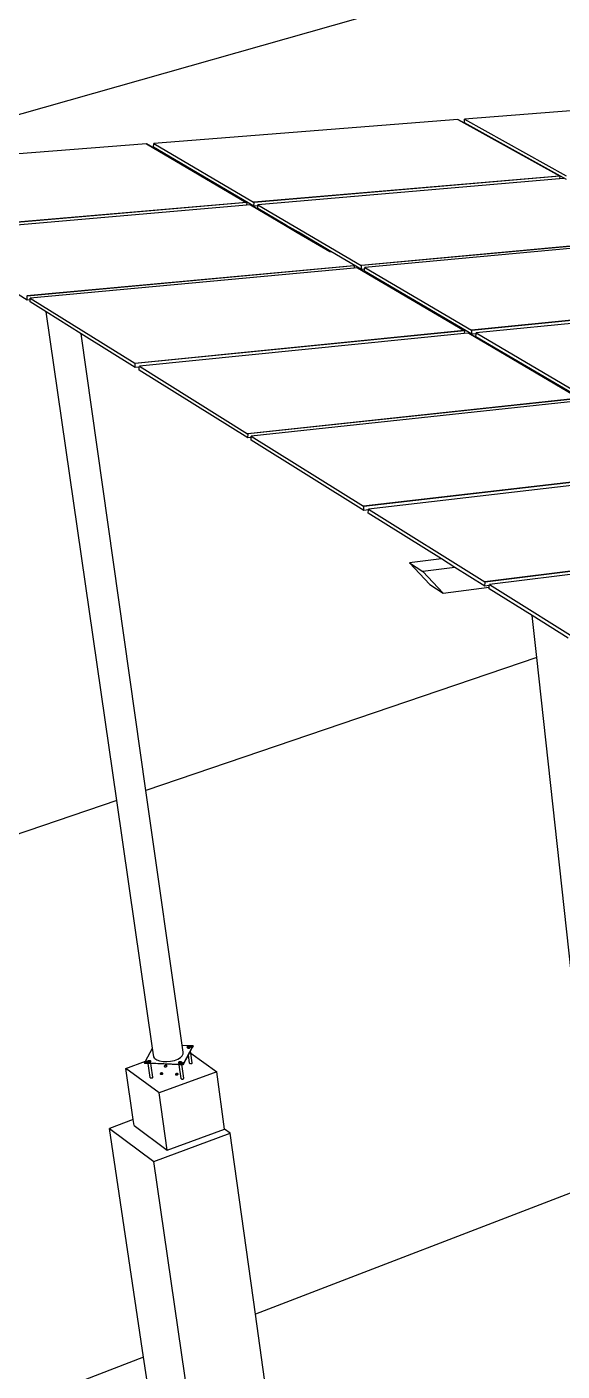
# Model space of a CAD drawing. Header units: inches. Extents: x -1925 to 2960, y -1726 to 1726.
# Drawn here: x -1319 to -940, y 278 to 1227 of the extents above; entities that cross this region are included whole.
import ezdxf

# ---------------------------------------------------------------- set-up
doc = ezdxf.new("R2010")
doc.units = ezdxf.units.IN
doc.header["$MEASUREMENT"] = 0

msp = doc.modelspace()

# ---------------------------------------------------------------- linework, layer by layer
for p, q in [((-1461.1, 1126.76), (-488.47, 1403.2)), ((-806.1, 1178.3), (-1009.09, 1162.15)), ((-1013.96, 1162.03), (-1228.89, 1144.94)), ((-1013.96, 1162.03), (-942.06, 1122.05)), ((-1013.96, 1162.03), (-1013.96, 1162.03)), ((-1004.06, 1156.53), (-1013.96, 1162.03)), ((-1009.25, 1159.64), (-1009.09, 1162.15)), ((-936.99, 1119.46), (-1009.25, 1159.64)), ((-1009.09, 1162.15), (-937.15, 1122.19)), ((-1234.02, 1144.81), (-1461.1, 1126.76)), ((-1234.02, 1144.81), (-1163.48, 1103.36)), ((-1234.02, 1144.81), (-1234.02, 1144.81)), ((-1224.31, 1139.1), (-1234.02, 1144.81)), ((-1229, 1142.36), (-1228.89, 1144.94)), ((-1158.1, 1100.71), (-1229, 1142.36)), ((-1228.89, 1144.94), (-1158.3, 1103.51)), ((-941.95, 1121.99), (-1158.19, 1103.45)), ((-941.73, 1121.86), (-1157.97, 1103.32)), ((-942.04, 1122.03), (-941.95, 1121.99)), ((-941.95, 1121.99), (-941.95, 1121.99)), ((-941.95, 1121.99), (-941.73, 1121.86)), ((-941.73, 1121.86), (-941.86, 1120.03)), ((-941.73, 1121.86), (-941.62, 1121.8)), ((-941.37, 1121.67), (-941.29, 1121.62)), ((-941.86, 1120.03), (-1155.19, 1101.69)), ((-938.89, 1120.29), (-941.86, 1120.03)), ((-1163.37, 1103.3), (-1392.92, 1083.62)), ((-1163.15, 1103.17), (-1392.71, 1083.49)), ((-1163.48, 1103.36), (-1163.45, 1103.34)), ((-1163.45, 1103.34), (-1163.37, 1103.3)), ((-1163.37, 1103.3), (-1163.37, 1103.3)), ((-1163.37, 1103.3), (-1163.15, 1103.17)), ((-1163.15, 1103.17), (-1163.24, 1101.28)), ((-1163.15, 1103.17), (-1163.04, 1103.11)), ((-1162.8, 1102.96), (-1162.72, 1102.91)), ((-1158.19, 1103.45), (-1158.3, 1103.51)), ((-1157.97, 1103.32), (-1158.19, 1103.45)), ((-1158.1, 1100.71), (-1157.97, 1103.32)), ((-1163.24, 1101.28), (-1389.99, 1081.79)), ((-1160.37, 1101.53), (-1163.24, 1101.28)), ((-1160.37, 1101.53), (-1135.75, 1087.06)), ((-1160.36, 1101.53), (-1160.37, 1101.53)), ((-1150.33, 1095.63), (-1160.36, 1101.53)), ((-1155.22, 1100.95), (-1158.1, 1100.71)), ((-1155.32, 1099.07), (-1155.22, 1100.95)), ((-1135, 1087.13), (-1155.32, 1099.07)), ((-1155.22, 1100.95), (-1155.19, 1101.69)), ((-1155.19, 1101.69), (-1082.22, 1058.86)), ((-1135, 1087.13), (-1135.75, 1087.06)), ((-1135.75, 1087.06), (-1127.37, 1082.14)), ((-1126.62, 1082.21), (-1135, 1087.13)), ((-1126.62, 1082.21), (-1127.37, 1082.14)), ((-1127.37, 1082.14), (-1104.42, 1068.66)), ((-1103.68, 1068.73), (-1126.62, 1082.21)), ((-864.52, 1078.93), (-1082.1, 1058.8)), ((-864.29, 1078.8), (-1081.88, 1058.66)), ((-864.4, 1077.33), (-1079.67, 1057.36)), ((-1104.42, 1068.66), (-1103.68, 1068.73)), ((-1082.03, 1056.01), (-1103.68, 1068.73)), ((-1087.33, 1058.62), (-1318.54, 1037.23)), ((-1087.1, 1058.48), (-1318.32, 1037.09)), ((-1087.19, 1056.97), (-1316.16, 1035.74)), ((-1087.44, 1058.68), (-1087.41, 1058.66)), ((-1087.41, 1058.66), (-1087.33, 1058.62)), ((-1087.33, 1058.62), (-1087.33, 1058.62)), ((-1087.33, 1058.62), (-1087.1, 1058.48)), ((-1087.1, 1058.48), (-1087.19, 1056.97)), ((-1084.89, 1057.18), (-1087.19, 1056.97)), ((-1087.1, 1058.48), (-1086.99, 1058.42)), ((-1086.74, 1058.27), (-1086.66, 1058.22)), ((-1084.89, 1057.18), (-1009.48, 1012.87)), ((-1084.89, 1057.18), (-1084.89, 1057.18)), ((-1074.52, 1051.08), (-1084.89, 1057.18)), ((-1082.1, 1058.8), (-1082.22, 1058.86)), ((-1081.88, 1058.66), (-1082.1, 1058.8)), ((-1082.03, 1056.01), (-1081.88, 1058.66)), ((-1079.73, 1056.23), (-1082.03, 1056.01)), ((-1079.82, 1054.71), (-1079.73, 1056.23)), ((-1004.04, 1010.19), (-1079.82, 1054.71)), ((-1079.73, 1056.23), (-1079.67, 1057.36)), ((-1079.67, 1057.36), (-1004.21, 1013.08)), ((-1318.42, 1034.37), (-1337.67, 1046.38)), ((-1318.54, 1037.23), (-1318.65, 1037.3)), ((-1318.32, 1037.09), (-1318.54, 1037.23)), ((-1318.42, 1034.37), (-1318.32, 1037.09)), ((-1316.2, 1034.57), (-1316.16, 1035.74)), ((-1316.16, 1035.74), (-1242.32, 989.68)), ((-1316.2, 1034.57), (-1318.42, 1034.37)), ((-1316.26, 1033.01), (-1316.2, 1034.57)), ((-1304.96, 1025.96), (-1316.26, 1033.01)), ((-1255.02, 680.84), (-1304.96, 1025.96)), ((-1280.28, 1010.54), (-1304.96, 1025.96)), ((-785.21, 1034.82), (-1004.1, 1013.01)), ((-784.97, 1034.69), (-1003.86, 1012.87)), ((-785.14, 1032.69), (-1000.88, 1011.13)), ((-1234.38, 687.86), (-1280.28, 1010.54)), ((-1242.1, 986.71), (-1280.28, 1010.54)), ((-1009.37, 1012.8), (-1242.21, 989.61)), ((-1009.13, 1012.67), (-1241.98, 989.47)), ((-1009.26, 1010.61), (-1239.06, 987.65)), ((-1009.45, 1012.85), (-1009.37, 1012.8)), ((-1009.37, 1012.8), (-1009.37, 1012.8)), ((-1009.37, 1012.8), (-1009.13, 1012.67)), ((-1009.13, 1012.67), (-1009.26, 1010.61)), ((-1006.16, 1010.92), (-1009.26, 1010.61)), ((-1009.13, 1012.67), (-1009.02, 1012.6)), ((-1008.76, 1012.45), (-1008.67, 1012.4)), ((-1006.16, 1010.92), (-928.11, 965.06)), ((-1006.15, 1010.92), (-1006.16, 1010.92)), ((-995.42, 1004.61), (-1006.15, 1010.92)), ((-1004.1, 1013.01), (-1004.21, 1013.08)), ((-1003.86, 1012.87), (-1004.1, 1013.01)), ((-1004.04, 1010.19), (-1003.86, 1012.87)), ((-1000.92, 1010.5), (-1004.04, 1010.19)), ((-1001.06, 1008.44), (-1000.92, 1010.5)), ((-922.63, 962.37), (-1001.06, 1008.44)), ((-1000.92, 1010.5), (-1000.88, 1011.13)), ((-1000.88, 1011.13), (-922.79, 965.3)), ((-1242.21, 989.61), (-1242.32, 989.68)), ((-1241.98, 989.47), (-1242.21, 989.61)), ((-1242.1, 986.71), (-1241.98, 989.47)), ((-1239.09, 987.01), (-1242.1, 986.71)), ((-1239.18, 984.89), (-1239.09, 987.01)), ((-1162.35, 936.91), (-1239.18, 984.89)), ((-1239.09, 987.01), (-1239.06, 987.65)), ((-1239.06, 987.65), (-1162.56, 939.93)), ((-927.99, 964.99), (-1162.44, 939.86)), ((-927.75, 964.84), (-1162.21, 939.71)), ((-927.87, 963.18), (-1159.88, 938.26)), ((-1162.44, 939.86), (-1162.56, 939.93)), ((-1162.21, 939.71), (-1162.44, 939.86)), ((-1162.35, 936.91), (-1162.21, 939.71)), ((-1159.94, 937.17), (-1162.35, 936.91)), ((-1160.03, 935.46), (-1159.94, 937.17)), ((-1080.39, 885.74), (-1160.03, 935.46)), ((-1159.94, 937.17), (-1159.88, 938.26)), ((-1159.88, 938.26), (-1080.6, 888.8)), ((-844.46, 915.9), (-1080.48, 888.73)), ((-844.21, 915.76), (-1080.23, 888.58)), ((-844.39, 913.49), (-1077.1, 886.62)), ((-1080.48, 888.73), (-1080.6, 888.8)), ((-1080.23, 888.58), (-1080.48, 888.73)), ((-1080.39, 885.74), (-1080.23, 888.58)), ((-1077.12, 886.12), (-1080.39, 885.74)), ((-1077.26, 883.78), (-1077.12, 886.12)), ((-1025.46, 851.44), (-1077.26, 883.78)), ((-1077.12, 886.12), (-1077.1, 886.62)), ((-1077.1, 886.62), (-994.84, 835.32)), ((-757.17, 864.61), (-994.72, 835.24)), ((-756.91, 864.46), (-994.46, 835.08)), ((-757.09, 862.36), (-991.57, 833.29)), ((-1025.46, 851.44), (-1048.12, 848.59)), ((-1048.12, 848.59), (-1033.71, 833.35)), ((-1048.12, 848.59), (-1038.59, 842.6)), ((-1015.91, 845.47), (-1038.59, 842.6)), ((-1015.91, 845.47), (-1025.46, 851.44)), ((-994.65, 832.2), (-1015.91, 845.47)), ((-1038.59, 842.6), (-1024.18, 827.35)), ((-1033.71, 833.35), (-1024.18, 827.35)), ((-1024.18, 827.35), (-991.69, 831.54)), ((-994.72, 835.24), (-994.84, 835.32)), ((-994.46, 835.08), (-994.72, 835.24)), ((-994.65, 832.2), (-994.46, 835.08)), ((-991.62, 832.58), (-994.65, 832.2)), ((-991.76, 830.41), (-991.69, 831.54)), ((-961.25, 811.36), (-991.76, 830.41)), ((-991.69, 831.54), (-991.62, 832.58)), ((-991.62, 832.58), (-991.57, 833.29)), ((-991.57, 833.29), (-906.2, 780.04)), ((-935.72, 795.42), (-961.25, 811.36)), ((-958.02, 781.86), (-961.25, 811.36)), ((-958.02, 781.86), (-1234.38, 687.86)), ((-917.41, 409.96), (-958.02, 781.86)), ((-1208.79, 507.94), (-1234.38, 687.86)), ((-1255.02, 680.84), (-1421.79, 624.12)), ((-1229.67, 505.72), (-1255.02, 680.84)), ((-1234.63, 496.55), (-1229.67, 505.72)), ((-1228.81, 499.74), (-1229.67, 505.72)), ((-1208.79, 507.94), (-1203.47, 507.73)), ((-1208.09, 502.98), (-1208.79, 507.94)), ((-1201.72, 506.46), (-1207.6, 495.39)), ((-1205.13, 506.68), (-1205.1, 506.8)), ((-1205.05, 506.11), (-1205.13, 506.68)), ((-1205.1, 506.56), (-1205.13, 506.68)), ((-1205.1, 506.8), (-1205.01, 506.91)), ((-1205, 506.47), (-1205.1, 506.56)), ((-1205.05, 506.11), (-1205.04, 506.16)), ((-1205.02, 506), (-1205.05, 506.11)), ((-1204.92, 505.9), (-1205.02, 506)), ((-1205.01, 506.91), (-1204.86, 507.02)), ((-1204.89, 506.4), (-1205, 506.47)), ((-1204.98, 506.28), (-1204.93, 506.35)), ((-1204.96, 506.35), (-1204.98, 506.32)), ((-1204.89, 506.4), (-1204.96, 506.35)), ((-1204.93, 506.35), (-1204.87, 506.39)), ((-1204.77, 505.82), (-1204.92, 505.9)), ((-1204.87, 506.39), (-1204.89, 506.4)), ((-1204.85, 506.39), (-1204.87, 506.39)), ((-1204.86, 507.02), (-1204.66, 507.11)), ((-1204.66, 506.33), (-1204.85, 506.39)), ((-1204.77, 505.82), (-1204.58, 505.77)), ((-1204.66, 507.11), (-1204.44, 507.17)), ((-1204.43, 506.31), (-1204.66, 506.33)), ((-1204.58, 505.77), (-1204.35, 505.74)), ((-1204.44, 507.17), (-1204.19, 507.21)), ((-1204.18, 506.31), (-1204.43, 506.31)), ((-1202.81, 504.04), (-1204.38, 501.1)), ((-1204.36, 505.73), (-1204.1, 505.73)), ((-1204.35, 505.74), (-1204.1, 505.75)), ((-1204.19, 507.21), (-1203.95, 507.21)), ((-1203.94, 506.35), (-1204.18, 506.31)), ((-1203.93, 506.26), (-1204.11, 506.2)), ((-1203.86, 505.79), (-1204.1, 505.75)), ((-1204.1, 505.73), (-1203.85, 505.77)), ((-1203.95, 507.21), (-1203.72, 507.19)), ((-1203.71, 506.42), (-1203.94, 506.35)), ((-1203.86, 505.79), (-1203.63, 505.85)), ((-1203.85, 505.77), (-1203.62, 505.84)), ((-1203.72, 507.19), (-1203.52, 507.13)), ((-1203.52, 506.5), (-1203.71, 506.42)), ((-1203.51, 506.41), (-1203.7, 506.34)), ((-1203.44, 505.94), (-1203.63, 505.85)), ((-1203.62, 505.84), (-1203.41, 505.93)), ((-1203.47, 507.73), (-1203.55, 507.42)), ((-1203.55, 507.42), (-1203.46, 507.13)), ((-1203.52, 507.13), (-1203.42, 507.08)), ((-1203.37, 506.61), (-1203.52, 506.5)), ((-1203.47, 507.73), (-1201.09, 507.64)), ((-1203.46, 507.13), (-1203.42, 507.08)), ((-1203.44, 505.94), (-1203.29, 506.05)), ((-1203.42, 507.08), (-1203.37, 507.06)), ((-1203.41, 505.93), (-1203.26, 506.04)), ((-1203.37, 507.06), (-1203.28, 506.96)), ((-1203.28, 506.72), (-1203.37, 506.61)), ((-1203.26, 506.5), (-1203.36, 506.55)), ((-1203.36, 506.53), (-1203.29, 506.49)), ((-1203.29, 506.49), (-1203.35, 506.47)), ((-1203.26, 506.5), (-1203.29, 506.49)), ((-1203.29, 506.49), (-1203.2, 506.39)), ((-1203.2, 506.16), (-1203.29, 506.05)), ((-1203.28, 506.96), (-1203.27, 506.92)), ((-1203.24, 506.84), (-1203.28, 506.72)), ((-1203.27, 506.92), (-1203.22, 506.87)), ((-1203.27, 506.92), (-1203.24, 506.84)), ((-1203.26, 506.88), (-1201.12, 507.66)), ((-1203.18, 506.42), (-1203.26, 506.5)), ((-1203.26, 506.04), (-1203.16, 506.16)), ((-1203.18, 506.42), (-1203.24, 506.84)), ((-1203.22, 506.87), (-1202.82, 506.66)), ((-1203.2, 506.39), (-1203.16, 506.28)), ((-1203.16, 506.28), (-1203.2, 506.16)), ((-1203.17, 506.4), (-1203.18, 506.42)), ((-1203.16, 506.28), (-1203.18, 506.42)), ((-1203.13, 506.28), (-1203.17, 506.4)), ((-1203.16, 506.16), (-1203.13, 506.28)), ((-1202.82, 506.66), (-1202.31, 506.52)), ((-1201.68, 506.18), (-1202.81, 504.04)), ((-1202.55, 502.18), (-1202.81, 504.04)), ((-1202.31, 506.52), (-1201.72, 506.46)), ((-1201.23, 507.37), (-1201.72, 506.46)), ((-1201.68, 506.18), (-1201.72, 506.46)), ((-1201.05, 507.36), (-1201.68, 506.18)), ((-1201.09, 507.64), (-1201.23, 507.37)), ((-1201.23, 507.37), (-1201.05, 507.36)), ((-1201.05, 507.36), (-1201.09, 507.64)), ((-1248.67, 491.47), (-1234.63, 496.55)), ((-1235.32, 495.26), (-1234.68, 496.45)), ((-1235.32, 495.26), (-1233.19, 496.03)), ((-1232.93, 495.17), (-1235.32, 495.26)), ((-1235.28, 494.99), (-1235.32, 495.26)), ((-1232.89, 494.89), (-1235.28, 494.99)), ((-1234.68, 496.45), (-1234.63, 496.55)), ((-1234.08, 496.39), (-1234.68, 496.45)), ((-1233.57, 496.24), (-1234.08, 496.39)), ((-1233.18, 496.04), (-1233.57, 496.24)), ((-1232.93, 495.77), (-1233.18, 496.04)), ((-1233.06, 496.6), (-1233.03, 496.72)), ((-1233.03, 496.48), (-1233.06, 496.6)), ((-1232.99, 496.12), (-1233.06, 496.6)), ((-1233.03, 496.72), (-1232.93, 496.83)), ((-1232.93, 496.38), (-1233.03, 496.48)), ((-1232.99, 496.12), (-1233.02, 496.01)), ((-1233.02, 496.01), (-1232.99, 495.89)), ((-1232.98, 496.03), (-1232.99, 496.12)), ((-1232.99, 495.89), (-1232.89, 495.79)), ((-1232.91, 496.23), (-1232.98, 496.15)), ((-1232.91, 496.23), (-1232.98, 496.15)), ((-1232.95, 495.92), (-1232.98, 496.03)), ((-1232.97, 496.07), (-1232.95, 496.15)), ((-1232.95, 496.15), (-1232.91, 496.2)), ((-1232.85, 495.82), (-1232.95, 495.92)), ((-1232.93, 496.83), (-1232.78, 496.94)), ((-1232.78, 496.3), (-1232.93, 496.38)), ((-1232.85, 495.48), (-1232.93, 495.77)), ((-1232.93, 495.17), (-1232.85, 495.48)), ((-1232.89, 494.89), (-1232.93, 495.17)), ((-1210.62, 494.29), (-1232.93, 495.17)), ((-1232.89, 495.79), (-1232.73, 495.71)), ((-1232.86, 494.89), (-1232.89, 494.89)), ((-1231.43, 485.08), (-1232.86, 494.89)), ((-1230.91, 494.82), (-1232.86, 494.89)), ((-1232.85, 495.82), (-1232.7, 495.74)), ((-1232.78, 496.94), (-1232.59, 497.03)), ((-1232.59, 496.25), (-1232.78, 496.3)), ((-1232.73, 495.71), (-1232.53, 495.65)), ((-1232.7, 495.74), (-1232.51, 495.68)), ((-1232.59, 497.03), (-1232.36, 497.09)), ((-1232.36, 496.22), (-1232.59, 496.25)), ((-1232.53, 495.65), (-1232.29, 495.63)), ((-1232.28, 495.66), (-1232.51, 495.68)), ((-1232.36, 497.09), (-1232.11, 497.13)), ((-1232.11, 496.23), (-1232.36, 496.22)), ((-1232.29, 495.64), (-1232.03, 495.65)), ((-1232.29, 495.63), (-1232.04, 495.63)), ((-1232.28, 495.66), (-1232.03, 495.67)), ((-1232.11, 497.13), (-1231.87, 497.13)), ((-1231.87, 496.27), (-1232.11, 496.23)), ((-1232.04, 495.63), (-1231.79, 495.67)), ((-1232.03, 495.67), (-1231.79, 495.7)), ((-1232.03, 495.65), (-1231.78, 495.69)), ((-1231.87, 497.13), (-1231.64, 497.11)), ((-1231.64, 496.33), (-1231.87, 496.27)), ((-1231.79, 495.7), (-1231.56, 495.77)), ((-1231.79, 495.67), (-1231.55, 495.74)), ((-1231.78, 495.69), (-1231.54, 495.75)), ((-1231.64, 497.11), (-1231.44, 497.06)), ((-1231.44, 496.42), (-1231.64, 496.33)), ((-1231.43, 496.33), (-1231.63, 496.26)), ((-1231.39, 496.07), (-1231.6, 496.08)), ((-1231.36, 495.86), (-1231.56, 495.77)), ((-1231.55, 495.74), (-1231.35, 495.83)), ((-1231.54, 495.75), (-1231.34, 495.85)), ((-1231.44, 497.06), (-1231.29, 496.98)), ((-1231.29, 496.53), (-1231.44, 496.42)), ((-1231.36, 495.86), (-1231.21, 495.96)), ((-1231.35, 495.83), (-1231.19, 495.94)), ((-1231.34, 495.85), (-1231.18, 495.96)), ((-1231.29, 496.98), (-1231.2, 496.88)), ((-1231.2, 496.64), (-1231.29, 496.53)), ((-1231.2, 496.88), (-1231.17, 496.76)), ((-1231.17, 496.76), (-1231.2, 496.64)), ((-1231.19, 495.94), (-1231.09, 496.06)), ((-1231.18, 495.96), (-1231.1, 496.06)), ((-1231.08, 496.2), (-1231.17, 496.76)), ((-1231.08, 496.32), (-1231.16, 496.4)), ((-1231.16, 496.35), (-1231.12, 496.31)), ((-1231.13, 496.06), (-1231.09, 496.06)), ((-1231.12, 496.31), (-1231.08, 496.2)), ((-1231.08, 496.2), (-1231.12, 496.08)), ((-1231.1, 496.06), (-1231.09, 496.07)), ((-1231.09, 496.07), (-1231.08, 496.08)), ((-1231.05, 496.2), (-1231.08, 496.32)), ((-1231.08, 496.08), (-1231.05, 496.2)), ((-1230.73, 493.53), (-1230.91, 494.82)), ((-1210.96, 494.04), (-1230.91, 494.82)), ((-1228.07, 498.56), (-1228.81, 499.74)), ((-1228.07, 498.56), (-1226.67, 497.57)), ((-1226.67, 497.57), (-1224.71, 496.84)), ((-1224.71, 496.84), (-1222.32, 496.41)), ((-1222.32, 496.41), (-1219.67, 496.32)), ((-1219.67, 496.32), (-1216.93, 496.58)), ((-1216.93, 496.58), (-1214.3, 497.16)), ((-1214.3, 497.16), (-1211.95, 498.03)), ((-1211.95, 498.03), (-1210.04, 499.13)), ((-1211.17, 495.8), (-1211.14, 495.92)), ((-1211.14, 495.69), (-1211.17, 495.8)), ((-1211.1, 495.35), (-1211.17, 495.8)), ((-1211.14, 495.92), (-1211.04, 496.04)), ((-1211.04, 495.59), (-1211.14, 495.69)), ((-1211.1, 495.35), (-1211.13, 495.25)), ((-1211.13, 495.25), (-1211.1, 495.13)), ((-1211.1, 495.37), (-1211.1, 495.35)), ((-1211.09, 495.24), (-1211.1, 495.35)), ((-1211.1, 495.13), (-1211, 495.03)), ((-1211.02, 495.44), (-1211.09, 495.36)), ((-1211.09, 495.24), (-1211.06, 495.36)), ((-1211.06, 495.12), (-1211.09, 495.24)), ((-1211.06, 495.36), (-1211.02, 495.41)), ((-1210.96, 495.02), (-1211.06, 495.12)), ((-1211.04, 496.04), (-1210.89, 496.14)), ((-1210.89, 495.51), (-1211.04, 495.59)), ((-1211, 495.03), (-1210.84, 494.95)), ((-1210.96, 495.02), (-1210.81, 494.94)), ((-1209.57, 484.31), (-1210.96, 494.04)), ((-1210.58, 494.02), (-1210.96, 494.04)), ((-1210.89, 496.14), (-1210.7, 496.23)), ((-1210.69, 495.45), (-1210.89, 495.51)), ((-1210.84, 494.95), (-1210.64, 494.89)), ((-1210.61, 494.89), (-1210.81, 494.94)), ((-1210.7, 496.23), (-1210.47, 496.3)), ((-1210.46, 495.43), (-1210.69, 495.45)), ((-1210.64, 494.89), (-1210.4, 494.86)), ((-1210.37, 494.6), (-1210.62, 494.29)), ((-1210.58, 494.02), (-1210.62, 494.29)), ((-1208.23, 494.2), (-1210.62, 494.29)), ((-1210.61, 494.89), (-1210.38, 494.87)), ((-1208.96, 493.96), (-1210.58, 494.02)), ((-1210.47, 496.3), (-1210.23, 496.34)), ((-1210.22, 495.44), (-1210.46, 495.43)), ((-1210.4, 494.86), (-1210.38, 494.87)), ((-1210.39, 494.85), (-1210.14, 494.86)), ((-1210.38, 494.87), (-1210.15, 494.87)), ((-1209.98, 494.88), (-1210.37, 494.6)), ((-1210.23, 496.34), (-1209.98, 496.34)), ((-1209.97, 495.47), (-1210.22, 495.44)), ((-1209.92, 494.9), (-1210.15, 494.87)), ((-1210.14, 494.86), (-1209.89, 494.89)), ((-1210.04, 499.13), (-1208.71, 500.38)), ((-1209.98, 496.34), (-1209.75, 496.32)), ((-1209.92, 494.9), (-1209.98, 494.88)), ((-1209.75, 495.54), (-1209.97, 495.47)), ((-1209.92, 494.9), (-1209.89, 494.91)), ((-1209.89, 494.91), (-1209.66, 494.98)), ((-1209.89, 494.89), (-1209.65, 494.96)), ((-1209.75, 496.32), (-1209.55, 496.26)), ((-1209.55, 495.63), (-1209.75, 495.54)), ((-1209.38, 495.6), (-1209.74, 495.47)), ((-1209.33, 495.27), (-1209.71, 495.29)), ((-1209.47, 495.11), (-1209.67, 495.02)), ((-1209.47, 495.06), (-1209.66, 494.98)), ((-1209.65, 494.96), (-1209.45, 495.05)), ((-1209.55, 496.26), (-1209.4, 496.18)), ((-1209.46, 495.69), (-1209.55, 495.63)), ((-1209.36, 495.14), (-1209.47, 495.11)), ((-1209.47, 495.06), (-1209.36, 495.14)), ((-1209.47, 495.06), (-1209.45, 495.07)), ((-1209.43, 495.71), (-1209.46, 495.69)), ((-1209.46, 495.69), (-1209.39, 495.65)), ((-1209.44, 495.08), (-1209.46, 495.1)), ((-1209.45, 495.07), (-1209.35, 495.14)), ((-1209.45, 495.05), (-1209.42, 495.07)), ((-1209.39, 495.68), (-1209.44, 495.71)), ((-1209.44, 495.08), (-1209.44, 495.08)), ((-1209.42, 495.07), (-1209.44, 495.08)), ((-1209.4, 495.73), (-1209.43, 495.71)), ((-1209.39, 495.69), (-1209.43, 495.71)), ((-1209.42, 495.07), (-1209.29, 495.16)), ((-1208.23, 494.2), (-1209.42, 495.07)), ((-1209.4, 496.18), (-1209.31, 496.08)), ((-1209.31, 495.85), (-1209.4, 495.73)), ((-1209.32, 495.17), (-1209.36, 495.14)), ((-1209.35, 495.14), (-1209.36, 495.14)), ((-1208.88, 495.28), (-1209.35, 495.14)), ((-1209.35, 495.14), (-1209.3, 495.18)), ((-1209.31, 496.08), (-1209.27, 495.97)), ((-1209.27, 495.97), (-1209.31, 495.85)), ((-1209.3, 495.18), (-1209.2, 495.3)), ((-1209.29, 495.16), (-1209.21, 495.27)), ((-1209.22, 495.55), (-1209.27, 495.97)), ((-1209.22, 495.55), (-1209.27, 495.61)), ((-1209.2, 495.53), (-1209.27, 495.6)), ((-1209.26, 495.56), (-1209.23, 495.52)), ((-1209.23, 495.52), (-1209.19, 495.4)), ((-1209.19, 495.4), (-1209.23, 495.29)), ((-1209.2, 495.54), (-1209.22, 495.55)), ((-1209.19, 495.4), (-1209.22, 495.55)), ((-1209.21, 495.27), (-1209.2, 495.28)), ((-1209.2, 495.54), (-1209.17, 495.42)), ((-1209.2, 495.52), (-1209.2, 495.53)), ((-1209.16, 495.41), (-1209.2, 495.52)), ((-1209.2, 495.3), (-1209.17, 495.42)), ((-1209.2, 495.28), (-1209.19, 495.28)), ((-1209.19, 495.28), (-1209.16, 495.41)), ((-1208.19, 493.93), (-1208.96, 493.96)), ((-1208.8, 492.86), (-1208.96, 493.96)), ((-1208.24, 495.37), (-1208.88, 495.28)), ((-1208.71, 500.38), (-1208.05, 501.69)), ((-1207.6, 495.39), (-1208.24, 495.37)), ((-1207.6, 495.39), (-1208.23, 494.2)), ((-1208.19, 493.93), (-1208.23, 494.2)), ((-1207.56, 495.12), (-1208.19, 493.93)), ((-1208.05, 501.69), (-1208.09, 502.98)), ((-1207.56, 495.12), (-1207.6, 495.39)), ((-1204.38, 501.1), (-1207.56, 495.12)), ((-1203.54, 495.2), (-1204.38, 501.1)), ((-1203.53, 495.24), (-1203.54, 495.2)), ((-1203.54, 495.2), (-1203.5, 495.08)), ((-1203.41, 494.98), (-1203.5, 495.08)), ((-1203.41, 494.98), (-1203.25, 494.89)), ((-1203.25, 494.89), (-1203.05, 494.84)), ((-1203.05, 494.84), (-1202.81, 494.81)), ((-1202.81, 494.81), (-1202.56, 494.82)), ((-1202.56, 494.82), (-1202.31, 494.86)), ((-1202.55, 502.18), (-1184.36, 488.95)), ((-1201.59, 495.37), (-1202.55, 502.18)), ((-1202.31, 494.86), (-1202.07, 494.92)), ((-1202.07, 494.92), (-1201.87, 495.02)), ((-1201.87, 495.02), (-1201.71, 495.13)), ((-1201.71, 495.13), (-1201.62, 495.25)), ((-1201.62, 495.25), (-1201.59, 495.37)), ((-1225.12, 474.11), (-1248.67, 491.47)), ((-1243.34, 455.25), (-1248.67, 491.47)), ((-1231.4, 484.96), (-1231.43, 485.08)), ((-1231.3, 484.86), (-1231.4, 484.96)), ((-1231.3, 484.86), (-1231.15, 484.77)), ((-1231.15, 484.77), (-1230.94, 484.72)), ((-1230.94, 484.72), (-1230.71, 484.69)), ((-1230.68, 493.49), (-1230.73, 493.53)), ((-1230.68, 493.25), (-1230.73, 493.53)), ((-1230.71, 484.69), (-1230.45, 484.7)), ((-1230.65, 493.37), (-1230.68, 493.49)), ((-1230.68, 493.25), (-1230.65, 493.37)), ((-1229.47, 485.25), (-1230.65, 493.37)), ((-1230.45, 484.7), (-1230.2, 484.74)), ((-1230.2, 484.74), (-1229.96, 484.8)), ((-1229.96, 484.8), (-1229.76, 484.89)), ((-1229.76, 484.89), (-1229.6, 485.01)), ((-1229.6, 485.01), (-1229.51, 485.13)), ((-1229.51, 485.13), (-1229.47, 485.25)), ((-1184.36, 488.95), (-1225.12, 474.11)), ((-1224.27, 487.79), (-1224.3, 487.66)), ((-1224.3, 487.66), (-1224.27, 487.55)), ((-1224.17, 487.91), (-1224.27, 487.79)), ((-1224.27, 487.55), (-1224.17, 487.44)), ((-1224.01, 488.02), (-1224.17, 487.91)), ((-1224.17, 487.44), (-1224.01, 487.36)), ((-1223.81, 488.11), (-1224.01, 488.02)), ((-1224.01, 487.36), (-1223.81, 487.3)), ((-1223.57, 488.18), (-1223.81, 488.11)), ((-1223.81, 487.3), (-1223.57, 487.28)), ((-1223.32, 488.22), (-1223.57, 488.18)), ((-1223.57, 487.28), (-1223.32, 487.29)), ((-1223.07, 488.22), (-1223.32, 488.22)), ((-1223.32, 487.75), (-1222.47, 488.06)), ((-1223.32, 487.29), (-1223.07, 487.32)), ((-1222.83, 488.2), (-1223.07, 488.22)), ((-1223.07, 487.32), (-1222.83, 487.39)), ((-1222.63, 488.14), (-1222.83, 488.2)), ((-1222.83, 487.39), (-1222.63, 487.48)), ((-1222.47, 488.06), (-1222.63, 488.14)), ((-1222.63, 487.48), (-1222.47, 487.59)), ((-1222.38, 487.95), (-1222.47, 488.06)), ((-1222.47, 487.59), (-1222.37, 487.71)), ((-1222.34, 487.84), (-1222.38, 487.95)), ((-1222.37, 487.71), (-1222.34, 487.84)), ((-1221.41, 493.13), (-1221.44, 493.01)), ((-1221.44, 493.01), (-1221.41, 492.89)), ((-1221.31, 493.25), (-1221.41, 493.13)), ((-1221.41, 492.89), (-1221.31, 492.79)), ((-1221.15, 493.36), (-1221.31, 493.25)), ((-1221.31, 492.79), (-1221.15, 492.7)), ((-1220.95, 493.45), (-1221.15, 493.36)), ((-1221.15, 492.7), (-1220.95, 492.65)), ((-1220.72, 493.52), (-1220.95, 493.45)), ((-1220.95, 492.65), (-1220.71, 492.62)), ((-1220.46, 493.56), (-1220.72, 493.52)), ((-1220.71, 492.62), (-1220.46, 492.63)), ((-1220.21, 493.56), (-1220.46, 493.56)), ((-1220.46, 493.09), (-1219.97, 492.73)), ((-1220.46, 492.63), (-1220.21, 492.67)), ((-1219.98, 493.54), (-1220.21, 493.56)), ((-1220.21, 492.67), (-1219.97, 492.73)), ((-1219.77, 493.48), (-1219.98, 493.54)), ((-1219.97, 492.73), (-1219.77, 492.83)), ((-1219.62, 493.4), (-1219.77, 493.48)), ((-1219.77, 492.83), (-1219.62, 492.94)), ((-1219.52, 493.3), (-1219.62, 493.4)), ((-1219.62, 492.94), (-1219.52, 493.06)), ((-1219.49, 493.18), (-1219.52, 493.3)), ((-1219.52, 493.06), (-1219.49, 493.18)), ((-1213.54, 487.37), (-1213.57, 487.24)), ((-1213.57, 487.24), (-1213.54, 487.13)), ((-1213.44, 487.49), (-1213.54, 487.37)), ((-1213.54, 487.13), (-1213.44, 487.02)), ((-1213.29, 487.6), (-1213.44, 487.49)), ((-1213.44, 487.02), (-1213.28, 486.94)), ((-1213.09, 487.69), (-1213.29, 487.6)), ((-1213.28, 486.94), (-1213.08, 486.88)), ((-1212.85, 487.76), (-1213.09, 487.69)), ((-1213.09, 487.69), (-1212.59, 487.33)), ((-1213.08, 486.88), (-1212.84, 486.86)), ((-1212.6, 487.8), (-1212.85, 487.76)), ((-1212.84, 486.86), (-1212.59, 486.86)), ((-1212.34, 487.8), (-1212.6, 487.8)), ((-1212.59, 486.86), (-1212.34, 486.9)), ((-1212.11, 487.78), (-1212.34, 487.8)), ((-1212.34, 486.9), (-1212.1, 486.97)), ((-1211.9, 487.72), (-1212.11, 487.78)), ((-1212.1, 486.97), (-1211.9, 487.06)), ((-1211.75, 487.64), (-1211.9, 487.72)), ((-1211.9, 487.06), (-1211.74, 487.17)), ((-1211.65, 487.53), (-1211.75, 487.64)), ((-1211.74, 487.17), (-1211.65, 487.29)), ((-1211.61, 487.42), (-1211.65, 487.53)), ((-1211.65, 487.29), (-1211.61, 487.42)), ((-1208.78, 492.76), (-1208.8, 492.86)), ((-1208.79, 492.72), (-1208.8, 492.86)), ((-1208.79, 492.72), (-1208.78, 492.76)), ((-1207.61, 484.49), (-1208.79, 492.72)), ((-1207.64, 484.36), (-1207.61, 484.49)), ((-1178.73, 448.61), (-1184.36, 488.95)), ((-1209.54, 484.19), (-1209.57, 484.31)), ((-1209.44, 484.09), (-1209.54, 484.19)), ((-1209.44, 484.09), (-1209.28, 484.01)), ((-1209.28, 484.01), (-1209.08, 483.95)), ((-1209.08, 483.95), (-1208.84, 483.93)), ((-1208.84, 483.93), (-1208.59, 483.93)), ((-1208.59, 483.93), (-1208.33, 483.97)), ((-1208.33, 483.97), (-1208.1, 484.04)), ((-1208.1, 484.04), (-1208, 484.08)), ((-1208, 484.08), (-1207.9, 484.13)), ((-1207.9, 484.13), (-1207.74, 484.24)), ((-1207.74, 484.24), (-1207.64, 484.36)), ((-1219.27, 433.65), (-1225.12, 474.11)), ((-1243.34, 455.25), (-1260.18, 449.1)), ((-1260.18, 449.1), (-1228.93, 425.69)), ((-1236.04, 287.43), (-1260.18, 449.1)), ((-1242.74, 451.15), (-1243.34, 455.25)), ((-1242.74, 451.15), (-1219.27, 433.65)), ((-1219.27, 433.65), (-1178.73, 448.61)), ((-1174.78, 445.7), (-1178.73, 448.61)), ((-1228.93, 425.69), (-1174.78, 445.7)), ((-1156.97, 317.84), (-1174.78, 445.7)), ((-1183.57, 115.05), (-1228.93, 425.69)), ((-917.41, 409.96), (-1156.97, 317.84)), ((-1131.67, 136.12), (-1156.97, 317.84)), ((-1236.04, 287.43), (-1358.45, 240.36)), ((-1213.98, 139.7), (-1236.04, 287.43))]:
    msp.add_line(p, q)

doc.saveas('drawing.dxf')
